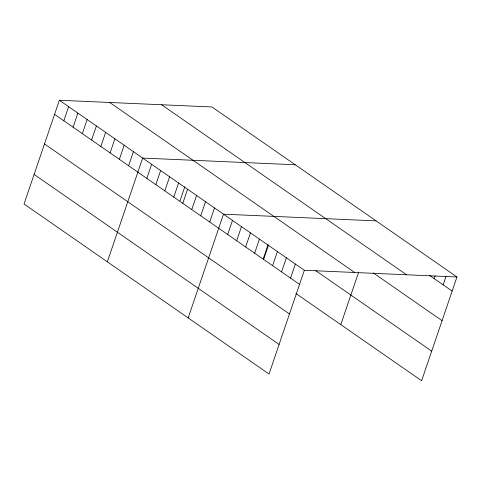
<?xml version="1.0" encoding="UTF-8"?>
<svg xmlns="http://www.w3.org/2000/svg" width="481" height="481" viewBox="0 0 481 481"><rect width="100%" height="100%" fill="white"/><g stroke="black" fill="none" stroke-linecap="round" stroke-linejoin="round"><path stroke-width="0.72" d="M456.95 276.99L211.971 106.968L59.367 100.258L24.05 204.01L269.029 374.032L304.347 270.28L456.95 276.99L421.633 380.742L295.875 293.464M63.829 120.779L68.627 106.68M73.082 127.2L77.88 113.107M82.335 133.622L87.133 119.528M91.588 140.043L96.386 125.95M100.848 146.471L105.646 132.371M110.101 152.892L114.899 138.799M119.354 159.313L124.152 145.22M128.607 165.735L133.405 151.641M107.341 261.814L142.659 158.069L295.268 164.779M146.843 178.397L151.641 164.298M155.826 184.626L160.624 170.533M164.809 190.861L169.607 176.767M173.791 197.096L178.589 183.002M180.008 200.86L184.806 186.772M182.774 203.331L187.572 189.237M191.757 209.566L196.555 195.472M200.739 215.801L205.537 201.707M209.722 222.036L214.52 207.936M188.185 317.923L223.503 214.171L376.106 220.887M227.687 234.5L232.485 220.406M236.67 240.734L241.468 226.641M245.653 246.969L250.451 232.876M254.635 253.204L259.433 239.111M263.305 258.664L268.097 244.576M263.618 259.439L268.416 245.346M272.601 265.668L277.399 251.575M281.583 271.903L286.381 257.81M290.566 278.138L295.364 264.045M340.788 324.633L358.471 272.691M434.187 278.619L435.149 275.799M443.169 284.848L446.049 276.395M429.395 275.294L452.152 291.083M161.616 104.756L406.589 274.777M373.214 272.877L442.081 320.671M109.728 102.477L354.707 272.493M315.53 270.526L431.704 351.154M59.367 100.258L304.347 270.28M54.569 114.352L299.549 284.373M44.499 143.939L289.478 313.961M34.121 174.423L279.1 344.444"/></g></svg>
